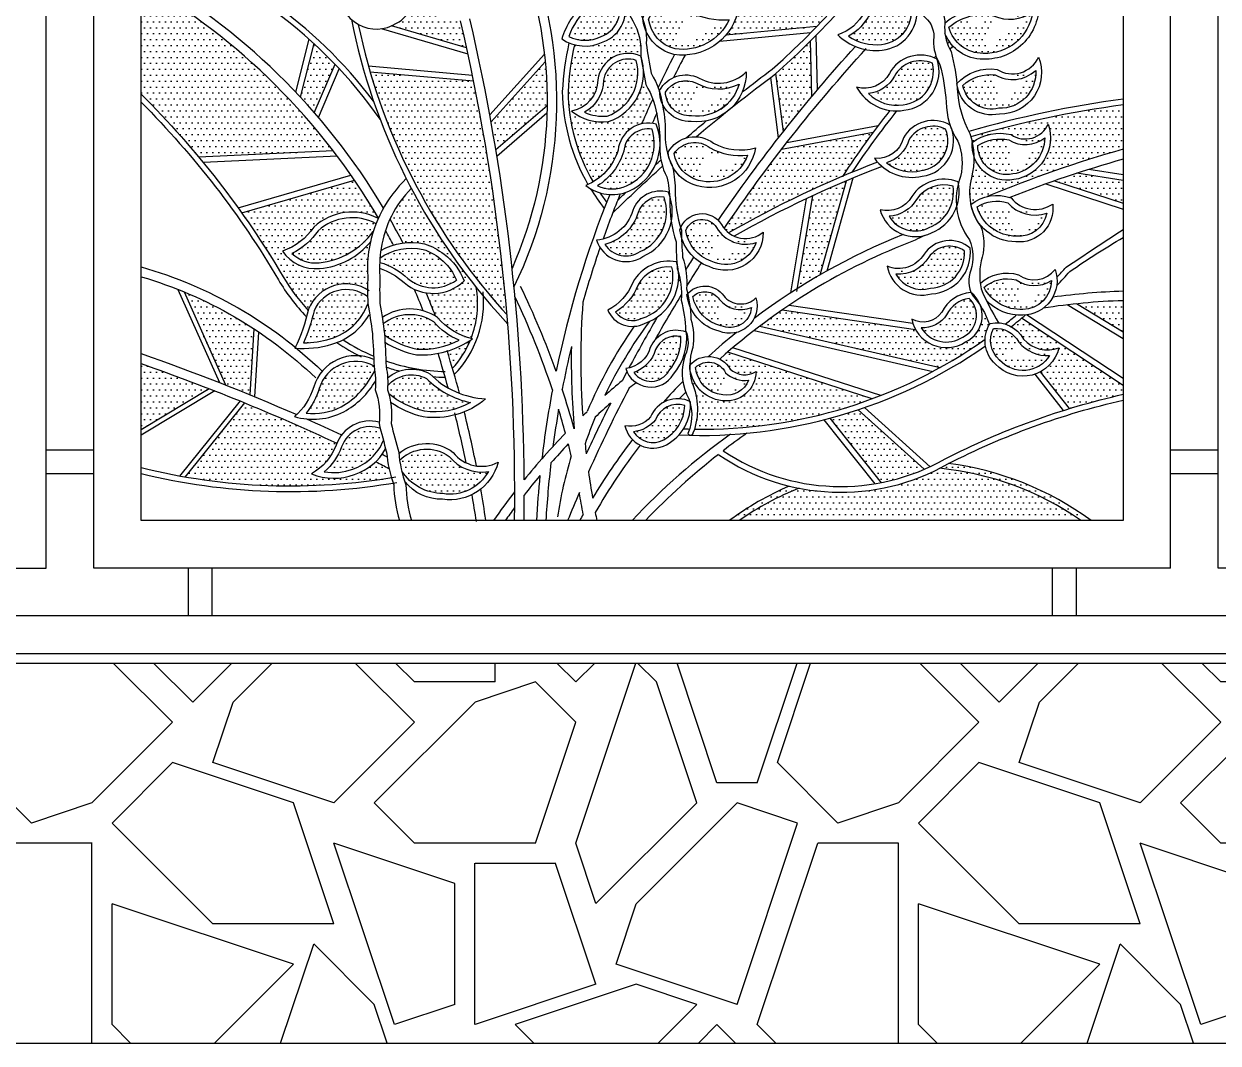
# Model space of a CAD drawing. Extents: x -51224 to -13975, y -20628 to 9094.
# Drawn here: x -37392 to -36135, y -18362 to -17289 of the extents above; entities that cross this region are included whole.
import ezdxf

# ---------------------------------------------------------------- set-up
doc = ezdxf.new("R2010")
doc.units = 0
doc.header["$LTSCALE"] = 5
doc.header["$MEASUREMENT"] = 0
doc.layers.get('0').update_dxf_attribs({"linetype": 'CONTINUOUS'})
for name, color, linetype in [('0-1', 1, 'CONTINUOUS'), ('0-3', 3, 'CONTINUOUS'), ('0-4', 4, 'CONTINUOUS'), ('0-BCA', 33, 'CONTINUOUS'), ('0-HATCH', 8, 'CONTINUOUS'), ('1', 8, 'CONTINUOUS'), ('MET', 2, 'CONTINUOUS')]:
    doc.layers.add(name, color=color, linetype=linetype)
pattern_1 = [(0, (-65411.861, -13824.664), (3.125, 6.25), [0, -6.25])]

msp = doc.modelspace()

# ---------------------------------------------------------------- hatches: boundary and pattern name
at = {"layer": '0-HATCH'}
h = msp.add_hatch(dxfattribs=at)
h.set_pattern_fill('GRAVEL', color=256, scale=600, angle=45, style=0)
h.set_pattern_definition([(45, (-66510.16, -13739.8), (6e-14, 848.528), [180, -420]), (45, (-66298, -13442.8), (6e-14, 848.528), [150, -450]), (45, (-66340.45, -13442.8), (6e-14, 848.528), [120, -480]), (45, (-66573.8, -13464.04), (6e-14, 848.528), [90, -90, 120, -300]), (45, (-66595, -13442.8), (6e-14, 848.528), [120, -30, 150, -300]), (45, (-66870.8, -13548.9), (6e-14, 848.528), [150, -450]), (45, (-66488.95, -13124.6), (6e-14, 848.528), [150, -450]), (135, (-66679.86, -13739.8), (-848.528, 1e-13), [90, -510]), (135, (-66934.4, -13358), (-848.528, 1e-13), [60, -540]), (135, (-66510.16, -13739.8), (-848.528, 1e-13), [90, -510]), (135, (-66849.57, -13315.55), (-848.528, 1e-13), [30, -570]), (135, (-66658.65, -13464.04), (-848.528, 1e-13), [90, -510]), (135, (-66467.73, -13570.1), (-848.528, 1e-13), [150, -450]), (135, (-66722.3, -13230.7), (-848.528, 1e-13), [90, -510]), (135, (-66510.16, -13358), (-848.528, 1e-13), [120, -480]), (135, (-66488.95, -13336.76), (-848.528, 1e-13), [120, -480]), (135, (-66255.6, -13485.25), (-848.528, 1e-13), [60, -540]), (135, (-66255.6, -13358), (-848.528, 1e-13), [150, -450]), (90, (-66595, -13739.8), (-424.264, 424.264), [254.558, -593.97]), (90, (-66573.8, -13676.17), (-424.264, 424.264), [127.279, -721.249]), (90, (-66616.22, -13251.9), (-424.264, 424.264), [169.706, -678.823]), (90, (-66637.44, -13230.7), (-424.264, 424.264), [127.279, -721.249]), (180, (-66743.5, -13421.6), (-424.264, -424.264), [42.427, -806.102]), (180, (-66595, -13739.8), (-424.264, -424.264), [84.853, -763.676]), (180, (-66595, -13485.25), (-424.264, -424.264), [84.853, -763.676]), (180, (-66595, -13273.1), (-424.264, -424.264), [84.853, -763.676]), (180, (-66552.6, -13061), (-424.264, -424.264), [127.279, -721.249]), (180, (-66531.37, -13082.2), (-424.264, -424.264), [84.853, -763.676]), (180, (-66595, -13061), (-424.264, -424.264), [84.853, -763.676]), (180, (-66340.45, -13570.1), (-424.264, -424.264), [127.279, -721.249]), (71.56505, (-66467.73, -13188.27), (424.264, 424.264), [67.08, -1274.561]), (71.56505, (-66467.73, -13400.4), (424.264, 424.264), [67.08, -1274.561]), (71.56505, (-66743.5, -13421.6), (424.264, 424.264), [134.16, -1207.481]), (71.56505, (-66828.36, -13294.33), (424.264, 424.264), [134.16, -1207.481]), (71.56505, (-66722.3, -13400.4), (424.264, 424.264), [134.16, -1207.481]), (71.56505, (-66552.58, -13061), (424.264, 424.264), [134.16, -1207.481]), (71.56505, (-66743.5, -13676.17), (424.264, 424.264), [201.246, -1140.395]), (71.56505, (-66764.72, -13654.96), (424.264, 424.264), [201.246, -1140.395]), (71.56505, (-66934.42, -13485.25), (424.264, 424.264), [201.246, -1140.395]), (108.43495, (-66701.08, -13294.33), (-424.264, 424.264), [67.08, -1274.561]), (108.43495, (-66488.95, -13124.63), (-424.264, 424.264), [67.08, -805.001, 134.16, -335.4]), (108.43495, (-66488.95, -13209.48), (-424.264, 424.264), [134.16, -1207.481]), (108.43495, (-66785.93, -13421.6), (-424.264, 424.264), [134.16, -1207.481]), (108.43495, (-66807.14, -13442.83), (-424.264, 424.264), [134.16, -1207.481]), (108.43495, (-66701.08, -13251.9), (-424.264, 424.264), [201.246, -1140.395]), (161.56505, (-66701.08, -13464.04), (-424.264, 424.264), [67.08, -1274.561]), (161.56505, (-66382.88, -13230.7), (-424.264, 424.264), [67.08, -1274.561]), (161.56505, (-66340.45, -13442.83), (-424.264, 424.264), [134.16, -1207.481]), (161.56505, (-66382.88, -13442.83), (-424.264, 424.264), [134.16, -1207.481]), (161.56505, (-66637.44, -13103.42), (-424.264, 424.264), [134.16, -1207.481]), (161.56505, (-66764.72, -13654.96), (-424.264, 424.264), [134.16, -1207.481]), (161.56505, (-66382.88, -13612.53), (-424.264, 424.264), [201.246, -1140.395]), (198.43495, (-66488.95, -13209.48), (-424.264, -424.264), [134.16, -1207.481]), (198.43495, (-66446.52, -13209.48), (-424.264, -424.264), [134.16, -1207.481]), (198.43495, (-66552.58, -13739.8), (-424.264, -424.264), [67.08, -1274.561]), (198.43495, (-66595, -13442.83), (-424.264, -424.264), [67.08, -1274.561]), (198.43495, (-66637.44, -13230.7), (-424.264, -424.264), [67.08, -1274.561])])
h.paths.add_polyline_path([(-38501.1, -17962.1), (-38501.1, -18362.1), (-35002.2, -18362.1), (-35002.2, -17962.1)])
at = {"layer": 'MET'}
h = msp.add_hatch(dxfattribs=at)
h.set_pattern_fill('DOTS', color=256, scale=100, style=0)
h.set_pattern_definition(pattern_1)
h.paths.add_polyline_path([(-36557.6, -17292.2, 0.015604), (-36517.2, -17248), (-36670.4, -17276.5, 0.000296), (-36671.1, -17277.6, 0.102783), (-36641, -17277.9, -0.111165), (-36653.2, -17301.2)])
h.paths.add_polyline_path([(-36550.5, -17115.8, 0.010349), (-36577.8, -17147), (-36437.3, -17140.8, 0.010066), (-36417.1, -17107.8)])
h.paths.add_polyline_path([(-36387.6, -17053.5, 0.031871), (-36339.7, -16941, 0.053262), (-36507.6, -17071.8)])
h = msp.add_hatch(dxfattribs=at)
h.set_pattern_fill('DOTS', scale=100, style=0)
h.set_pattern_definition(pattern_1)
edge = h.paths.add_edge_path()
edge.add_arc((-36704.2, -17714.4), 24.5, 71.5768, 160.3033)
edge.add_arc((-36754, -17684.4), 34.4, 275.7529, 320.8708, ccw=False)
edge.add_arc((-36730.1, -17705.8), 24.2, 212.2523, 298.1657)
edge.add_arc((-36738.4, -17690.1), 41.9, 298.0731, 358.5435)
edge = h.paths.add_edge_path()
edge.add_arc((-36671.5, -17665.2), 19.8, 26.1456, 133.9812, ccw=False)
edge.add_arc((-36633.4, -17635.8), 29, 225.6729, 278.075)
edge.add_arc((-36652.9, -17654.9), 25.4, 261.6893, 337.9388, ccw=False)
edge.add_arc((-36653.1, -17648), 32.3, 185.3549, 263.8417, ccw=False)
edge = h.paths.add_edge_path()
edge.add_arc((-36675.5, -17589.7), 18.5, 34.7628, 132.7768, ccw=False)
edge.add_arc((-36637.5, -17561.2), 29, 218.2828, 292.3511)
edge.add_arc((-36649.2, -17586.3), 22.8, 245.8707, 355.6218, ccw=False)
edge.add_arc((-36650, -17569.5), 38.6, 189.9909, 257.211, ccw=False)
edge = h.paths.add_edge_path()
edge.add_arc((-36705.6, -17641.6), 23.6, 77.867, 156.4098)
edge.add_arc((-36762, -17622), 36.3, 289.1803, 343.7899, ccw=False)
edge.add_arc((-36732.3, -17644.1), 21.6, 214.3541, 330.787)
edge.add_arc((-36752.1, -17620.5), 51.5, 318.5729, 362.2749)
edge = h.paths.add_edge_path()
edge.add_arc((-36713.6, -17581.7), 36.5, 84.292, 151.3415)
edge.add_arc((-36801.7, -17542), 60.2, 302.3873, 338.3712, ccw=False)
edge.add_arc((-36751.7, -17579.7), 22.1, 216.6058, 298.1262)
edge.add_arc((-36755.2, -17555.1), 46.2, 287.5358, 372.1232)
edge = h.paths.add_edge_path()
edge.add_arc((-36678.5, -17513.4), 18.2, 31.6944, 158.7938, ccw=False)
edge.add_arc((-36632.6, -17486.3), 35.1, 209.9539, 288.287)
edge.add_arc((-36653.6, -17509.2), 33.6, 243.2441, 342.116, ccw=False)
edge.add_arc((-36655.5, -17501.1), 40.4, 188.1268, 250.9374, ccw=False)
edge = h.paths.add_edge_path()
edge.add_arc((-36722.4, -17496), 24.5, 80.198, 160.4093)
edge.add_arc((-36793.1, -17473.7), 49.6, 284.6699, 343.5005, ccw=False)
edge.add_arc((-36758.5, -17507.4), 26.3, 212.9125, 304.51)
edge.add_arc((-36761.4, -17486.9), 45.7, 292.9115, 379.2699)
edge = h.paths.add_edge_path()
edge.add_arc((-36686.1, -17440.3), 26.1, 50.9417, 146.4228, ccw=False)
edge.add_arc((-36638, -17362.3), 65.8, 241.3063, 276.7007)
edge.add_arc((-36670.5, -17412.9), 42.8, 254.3449, 339.8674, ccw=False)
edge.add_arc((-36673.5, -17420.4), 34.8, 189.0064, 255.7128, ccw=False)
edge = h.paths.add_edge_path()
edge.add_arc((-36735, -17425.8), 25.9, 81.1666, 174.8095)
edge.add_arc((-36822.7, -17405.2), 64.5, 302.039, 343.5829, ccw=False)
edge.add_arc((-36773.2, -17424.4), 38.7, 246.6656, 293.4272)
edge.add_arc((-36777.4, -17415.3), 48.7, 293.6978, 378.0338)
edge = h.paths.add_edge_path()
edge.add_arc((-36695.5, -17374.4), 25.2, 63.4248, 148.4833, ccw=False)
edge.add_arc((-36660.9, -17310.3), 47.6, 240.683, 296.8199)
edge.add_arc((-36683.8, -17340.6), 46, 262.8804, 344.6489, ccw=False)
edge.add_arc((-36691, -17360.2), 26, 182.014, 273.4981, ccw=False)
edge = h.paths.add_edge_path()
edge.add_arc((-36756.1, -17352.7), 26.3, 71.4014, 171.2686)
edge.add_arc((-36821.7, -17348.1), 39.6, 299.7351, 359.1111, ccw=False)
edge.add_arc((-36782.9, -17339.8), 46.8, 245.8155, 275.6657)
edge.add_arc((-36794, -17341), 48.1, 289.1317, 375.8481)
edge = h.paths.add_edge_path()
edge.add_arc((-36773.9, -17313.2), 48.3, 80.7215, 120.5242)
edge.add_arc((-36736, -17334.5), 88.6, 134.7962, 158.931)
edge.add_arc((-36801.5, -17269), 37.8, 242.9832, 296.3684)
edge.add_arc((-36795.1, -17274.3), 30.3, 290.0811, 376.8318)
edge = h.paths.add_edge_path()
edge.add_arc((-36710.6, -17294.4), 26.1, 43.1749, 157.2066, ccw=False)
edge.add_arc((-36655.3, -17205.3), 79.9, 243.0519, 273.8288)
edge.add_arc((-36698.9, -17262.3), 54, 261.6878, 335.0862, ccw=False)
edge.add_arc((-36697.8, -17279.7), 37.1, 187.1713, 256.0957, ccw=False)
edge = h.paths.add_edge_path()
edge.add_arc((-36730.6, -17219.6), 28.4, 53.8953, 190.5436, ccw=False)
edge.add_arc((-36664.2, -17118.5), 92.7, 237.5778, 260.5634)
edge.add_arc((-36746.3, -17138.9), 97.5, 276.0003, 313.2797, ccw=False)
edge.add_arc((-36734.5, -17204.4), 31.6, 220.3688, 267.0518, ccw=False)
h = msp.add_hatch(dxfattribs=at)
h.set_pattern_fill('DOTS', scale=100, style=0)
h.set_pattern_definition(pattern_1)
edge = h.paths.add_edge_path()
edge.add_arc((-36392.7, -17609.5), 31.5, 98.635, 153.9482)
edge.add_arc((-36445.9, -17579.8), 29.5, 266.2272, 327.5952, ccw=False)
edge.add_arc((-36421.3, -17593.1), 31.1, 211.3183, 303.733)
edge.add_arc((-36414.3, -17596.4), 24.8, 294.6098, 406.9385)
edge = h.paths.add_edge_path()
edge.add_arc((-36368.8, -17636.4), 26.4, 26.612, 96.2999, ccw=False)
edge.add_arc((-36314.8, -17598.7), 39.9, 220.3642, 273.1283)
edge.add_arc((-36340.7, -17621.2), 33.1, 221.7183, 328.332, ccw=False)
edge.add_arc((-36347.3, -17622.6), 27.4, 152.8716, 228.627, ccw=False)
edge = h.paths.add_edge_path()
edge.add_arc((-36417.7, -17550.2), 26.8, 54.1995, 145.4013)
edge.add_arc((-36471.5, -17516), 37, 265.6524, 328.9847, ccw=False)
edge.add_arc((-36447, -17537.6), 31.2, 209.1727, 287.0363)
edge.add_arc((-36439.2, -17530.3), 37.2, 272.0389, 362.8121)
edge = h.paths.add_edge_path()
edge.add_arc((-36423.8, -17493.5), 34.7, 73.8645, 146.2377)
edge.add_arc((-36483.6, -17456), 35.9, 273.1097, 329.5246, ccw=False)
edge.add_arc((-36454, -17474.9), 32.4, 211.515, 296.9073)
edge.add_arc((-36454.2, -17466.2), 40.5, 291.6434, 368.5381)
edge = h.paths.add_edge_path()
edge.add_arc((-36368.2, -17513.1), 37.3, 71.9789, 123.4165, ccw=False)
edge.add_arc((-36327.8, -17452.2), 38.5, 221.42, 288.4408)
edge.add_arc((-36344.7, -17483.4), 29.6, 263.7253, 349.548, ccw=False)
edge.add_arc((-36348.3, -17470.8), 42, 195.5363, 270.5156, ccw=False)
edge = h.paths.add_edge_path()
edge.add_arc((-36365, -17453.5), 42.9, 77.426, 122.7486, ccw=False)
edge.add_arc((-36338.3, -17383.9), 32.6, 237.9256, 309.0668)
edge.add_arc((-36356.6, -17409), 38.8, 277.7065, 359.5784, ccw=False)
edge.add_arc((-36357.5, -17417.4), 30.6, 179.931, 281.6582, ccw=False)
edge = h.paths.add_edge_path()
edge.add_arc((-36435.3, -17426.9), 29.8, 63.6275, 149.3773)
edge.add_arc((-36494, -17402.8), 34.2, 286.5299, 344.9013, ccw=False)
edge.add_arc((-36457.7, -17402.6), 42.4, 231.1532, 283.6189)
edge.add_arc((-36451.5, -17412.2), 31.8, 276.8291, 382.2533)
edge = h.paths.add_edge_path()
edge.add_arc((-36375.2, -17384.3), 41.5, 82.7355, 133.8052, ccw=False)
edge.add_arc((-36351.8, -17312.1), 35.9, 239.6463, 312.9975)
edge.add_arc((-36364.7, -17340.8), 37.5, -91.8563, 3.6227, ccw=False)
edge.add_arc((-36373.4, -17348.1), 31.1, 191.5359, 283.9449, ccw=False)
edge = h.paths.add_edge_path()
edge.add_arc((-36448.6, -17359.2), 31, 65.9868, 151.5726)
edge.add_arc((-36507.4, -17327.1), 36, 276.7487, 331.0794, ccw=False)
edge.add_arc((-36473.6, -17333.1), 41.9, 225.0754, 279.4395)
edge.add_arc((-36470.2, -17339.4), 35.3, 275.7386, 373.9658)
edge = h.paths.add_edge_path()
edge.add_arc((-36383.1, -17333.4), 53.8, 77.6054, 131.2856, ccw=False)
edge.add_arc((-36354.4, -17241.8), 42.7, 246.2475, 303.898)
edge.add_arc((-36380.3, -17270.3), 50.2, 267.4018, 352.0913, ccw=False)
edge.add_arc((-36382.9, -17283.5), 36.9, 194.8205, 270.5657, ccw=False)
edge = h.paths.add_edge_path()
edge.add_arc((-36475.7, -17290.2), 28.6, 54.5066, 157.6015)
edge.add_arc((-36549.7, -17255.9), 53, 298.7529, 333.8366, ccw=False)
edge.add_arc((-36495.1, -17259.9), 51.5, 235.5697, 276.1997)
edge.add_arc((-36493.2, -17276.1), 35.3, 275.9943, 375.0056)
edge = h.paths.add_edge_path()
edge.add_arc((-36419.1, -17230), 31.8, 73.0577, 163.8271, ccw=False)
edge.add_arc((-36394.6, -17144), 57.6, 254.6195, 294.4263)
edge.add_arc((-36417.4, -17197), 46.7, -90.0504, 0.5992, ccw=False)
edge.add_arc((-36415, -17205.9), 37.9, 203.833, 266.3218, ccw=False)
edge = h.paths.add_edge_path()
edge.add_arc((-36357.3, -17594.2), 36.5, 75.1151, 131.9317, ccw=False)
edge.add_arc((-36328.9, -17531.1), 33.7, 235.5625, 302.4143)
edge.add_arc((-36341.1, -17559.6), 30.3, -89.7318, 0.1982, ccw=False)
edge.add_arc((-36343.3, -17546.8), 43.2, 207.6486, 273.133, ccw=False)
h = msp.add_hatch(dxfattribs=at)
h.set_pattern_fill('DOTS', color=256, scale=100, style=0)
h.set_pattern_definition(pattern_1)
h.paths.add_polyline_path([(-36742.2, -17394.7, -0.001097), (-36740.1, -17390.4, -0.005939), (-36730.3, -17368.6, 0.044288), (-36737.6, -17353.3, -0.003625), (-36739.9, -17340.8, -0.324126), (-36776.9, -17392.3, -0.198244), (-36815.7, -17381.2, 0.361189), (-36788.1, -17348.3, -0.501947), (-36742.7, -17323.4, -0.000323), (-36742.9, -17322.3, 0.156949), (-36751.1, -17286.6, -0.101274), (-36761.1, -17258.6, -0.03088), (-36773.4, -17231.5, 0.039107), (-36779.5, -17225.5, 0.036089), (-36798.4, -17264.8, -0.176208), (-36761.6, -17260.3, -0.424854), (-36782.3, -17308.4, -0.17978), (-36812.7, -17311.3, 0.041284), (-36819.4, -17360.7, 0.127883), (-36793.1, -17455.7, 0.188197), (-36766.7, -17422.3, -0.318704)])
h = msp.add_hatch(dxfattribs=at)
h.set_pattern_fill('DOTS', color=256, scale=100, style=0)
h.set_pattern_definition(pattern_1)
h.paths.add_polyline_path([(-36888.9, -17589.6), (-36883.7, -17595.2, 0.028069), (-36918.7, -17349.8), (-37027.6, -17340.1, 0.111187)])
h.paths.add_polyline_path([(-36963.5, -17274.2, -0.092086), (-36970.6, -17265.5), (-36981.8, -17261.8, -0.259894), (-36999.8, -17288.6, -0.038094), (-37005, -17291.5), (-36926.1, -17314.7, 0.003299), (-36932.5, -17286.2, -0.236624)])
h.paths.add_polyline_path([(-37021.6, -17255.7, -0.060634), (-37015.6, -17250.7), (-37048.6, -17239.8, 0.008253), (-37045.5, -17261, 0.187076)])
at = {"layer": 'MET', "linetype": 'CONTINUOUS'}
h = msp.add_hatch(dxfattribs=at)
h.set_pattern_fill('DOTS', color=256, scale=100, style=0)
h.set_pattern_definition(pattern_1)
h.paths.add_polyline_path([(-37066.5, -17422.9, 0.099038), (-37268.5, -17246), (-37268.5, -17363.5, -0.023587), (-37207.8, -17429.6)])
h.paths.add_polyline_path([(-37027.4, -17519, -0.201809), (-37080.8, -17546.8, -0.279095), (-37119.8, -17528.5, 0.164509), (-37086.8, -17503.2, -0.315427), (-37019, -17494.1, -0.00052), (-37018.9, -17493.9, 0.017344), (-37044.2, -17453.8), (-37162.8, -17488.2, -0.021153), (-37119, -17555.8, 0.054369), (-37092.7, -17590.9, 0.001844), (-37092.5, -17589.7, -0.461655), (-37030.3, -17569.4, -0.007468), (-37030.1, -17554.7, -0.058651), (-37028.8, -17525.8, -0.012704)])
h = msp.add_hatch(dxfattribs=at)
h.set_pattern_fill('DOTS', color=256, scale=100, style=0)
h.set_pattern_definition(pattern_1)
h.paths.add_polyline_path([(-37064.6, -17331.9, 0.016289), (-37086.9, -17310), (-37101.2, -17366.4, -0.007974), (-37086.4, -17382.9)])
h.paths.add_polyline_path([(-36916, -17566.9, -0.047669), (-36984.3, -17462.5, 0.085747), (-37006.7, -17494.9, -0.010283), (-36993.1, -17520, -0.088971), (-36970.4, -17520.9, -0.090608), (-36949.7, -17531.9, -0.140702), (-36928.7, -17560, -0.233474), (-36968.6, -17572.5, -0.009509), (-36958.9, -17597.1, -0.012903), (-36956.7, -17598.6, 0.152599), (-36921.4, -17620.5, 0.136221)])
h.paths.add_polyline_path([(-36922.2, -17622.5, -0.071251), (-36946.4, -17633.8, -0.003893), (-36941, -17651.9, 0.087448)])
at = {"layer": 'MET'}
h = msp.add_hatch(dxfattribs=at)
h.set_pattern_fill('DOTS', color=256, scale=100, style=0)
h.set_pattern_definition(pattern_1)
h.paths.add_polyline_path([(-36564.1, -17307.2, -0.013011), (-36600.6, -17341.7), (-36592.8, -17402.7, -0.007038), (-36562.9, -17365.8)])
h = msp.add_hatch(dxfattribs=at)
h.set_pattern_fill('DOTS', color=256, scale=100, style=0)
h.set_pattern_definition(pattern_1)
h.paths.add_polyline_path([(-36841.5, -17375.2, 0.026131), (-36843.4, -17329.4), (-36900.4, -17392.6, -0.003305), (-36895.4, -17421.5)])
h = msp.add_hatch(dxfattribs=at)
h.set_pattern_fill('DOTS', color=256, scale=100, style=0)
h.set_pattern_definition(pattern_1)
h.paths.add_polyline_path([(-36235.3, -17421.4), (-36235.3, -17374.7, 0.036796), (-36395.5, -17408.3, -0.018323), (-36394, -17414.1, -0.223258), (-36353.2, -17406, 0.465813), (-36314.1, -17394.9, -0.46848), (-36350.3, -17453.3, -0.379018), (-36392.3, -17428.9, -0.069145), (-36394.9, -17451.4, 0.115857), (-36395.5, -17479.5, -0.112564), (-36378.2, -17471.1, -0.030031)])
h = msp.add_hatch(dxfattribs=at)
h.set_pattern_fill('DOTS', color=256, scale=100, style=0)
h.set_pattern_definition(pattern_1)
h.paths.add_polyline_path([(-36594.7, -17421.4, 0.015305), (-36655, -17504.7, 0.055966), (-36650.4, -17509.2, -0.029175), (-36530.3, -17449.7, -0.016007), (-36498.4, -17403.5)])
h = msp.add_hatch(dxfattribs=at)
h.set_pattern_fill('DOTS', color=256, scale=100, style=0)
h.set_pattern_definition(pattern_1)
h.paths.add_polyline_path([(-36651.4, -17634.9, 0.00422), (-36659.7, -17642.2, -0.150316), (-36648.8, -17652.8, 0.331441), (-36621.5, -17655.4, -0.451642), (-36657.3, -17686, -0.237215), (-36686.1, -17667.3, 0.001037), (-36688.1, -17669.2, -0.168607), (-36686.4, -17715.9, 0.093072), (-36499.2, -17683.9)])
h.paths.add_polyline_path([(-36594, -17590.5, 0.010986), (-36617.5, -17607.5), (-36427.8, -17651, 0.027093), (-36380.6, -17621.3, -0.125067), (-36375.9, -17605.7, 0.056122), (-36385.1, -17586.7, -0.378279), (-36401.1, -17624.2, -0.436418), (-36453.8, -17610.9)])
h.paths.add_polyline_path([(-36284, -17446.7, 0.005089), (-36307.4, -17454.6), (-36235.3, -17478), (-36235.3, -17454.2)])
h = msp.add_hatch(dxfattribs=at)
h.set_pattern_fill('DOTS', color=256, scale=100, style=0)
h.set_pattern_definition(pattern_1)
h.paths.add_polyline_path([(-36578.4, -17568.2, -0.010585), (-36554.2, -17553.6), (-36526.3, -17454.5, 0.008608), (-36562.3, -17470.5)])
h = msp.add_hatch(dxfattribs=at)
h.set_pattern_fill('DOTS', scale=100, style=0)
h.set_pattern_definition(pattern_1)
h.paths.add_polyline_path([(-37024.3, -17507.8, -0.015951), (-37021.3, -17499.7, 0.314344), (-37082.3, -17507.1, -0.131146), (-37110, -17531, 0.223388), (-37081.3, -17540.8, 0.213147)])
h.paths.add_polyline_path([(-36988, -17557.3, 0.347577), (-36936.9, -17559.1, 0.222597), (-36972, -17526.7, 0.206856), (-37017.3, -17535.7, 0.009459), (-37017.6, -17540.3, -0.11711)])
at = {"layer": 'MET', "linetype": 'CONTINUOUS'}
h = msp.add_hatch(dxfattribs=at)
h.set_pattern_fill('DOTS', color=256, scale=100, style=0)
h.set_pattern_definition(pattern_1)
h.paths.add_polyline_path([(-37149.6, -17610.5, 0.046925), (-37223.2, -17571.6), (-37180, -17669.3, -0.003181), (-37153.8, -17679.9)])
h.paths.add_polyline_path([(-37196.9, -17673.4, 0.00864), (-37268.5, -17647), (-37268.5, -17716.5)])
h.paths.add_polyline_path([(-37063.3, -17732.7, -0.013264), (-37062.6, -17730.8, 0.011996), (-37159.7, -17688.3), (-37222.4, -17766.1, 0.084112), (-37005.3, -17766.9, -0.018968), (-37007.8, -17757.3, 0.001777), (-37021.8, -17750.3, -0.11308), (-37044, -17763.5, -0.19603), (-37089.3, -17763, 0.170741)])
at = {"layer": 'MET'}
h = msp.add_hatch(dxfattribs=at)
h.set_pattern_fill('DOTS', scale=100, style=0)
h.set_pattern_definition(pattern_1)
h.paths.add_polyline_path([(-37030, -17583.9, 0.000117), (-37030.1, -17583.7, -0.003517), (-37030.2, -17576.7, 0.489687), (-37086.7, -17591.5, -0.048306), (-37097.6, -17625, 0.074583), (-37069.7, -17620.9, 0.23813)])
h.paths.add_polyline_path([(-37013.9, -17605.1, -0.004907), (-37012.6, -17615.3, -0.000458), (-37012.5, -17616.8, 0.101386), (-36978.2, -17631.8, 0.129701), (-36934.1, -17622.4, -0.109915), (-36960.7, -17603.1, 0.323746)])
h.paths.add_polyline_path([(-37022.8, -17653.9, 0.01156), (-37023.5, -17650, 0.000146), (-37023.5, -17649.5, 0.472912), (-37081.2, -17673, -0.105823), (-37095.1, -17699.1, 0.145286), (-37058.2, -17692.5, 0.159444)])
h.paths.add_polyline_path([(-36970.6, -17697.1, 0.164545), (-36922.1, -17688, -0.142619), (-36968.4, -17662.6, 0.348834), (-37009.2, -17670.2, -0.012315), (-37009.5, -17674.5, -0.014463), (-37008.1, -17678.9, 0.111348)])
h.paths.add_polyline_path([(-37013.7, -17727.8, -0.00325), (-37016.9, -17715.2, 0.420078), (-37057.6, -17734.7, -0.122003), (-37075.9, -17760.8, 0.14191), (-37046, -17757.9, 0.223667)])
h.paths.add_polyline_path([(-36951.1, -17783.8, 0.31487), (-36903.2, -17760.5, -0.271394), (-36944.4, -17744.7, 0.367571), (-36996.6, -17748.7, 0.021902), (-36994.4, -17760, 0.248649)])
h = msp.add_hatch(dxfattribs=at)
h.set_pattern_fill('DOTS', color=256, scale=100, style=0)
h.set_pattern_definition(pattern_1)
h.paths.add_polyline_path([(-36284.3, -17584.1), (-36235.3, -17613.8), (-36235.3, -17580.8, 0.017976)])
h.paths.add_polyline_path([(-36342.3, -17599.3, -0.006614), (-36353, -17608.1, -0.144518), (-36340.1, -17621.2, 0.311183), (-36302.8, -17630.4, -0.21329), (-36322.3, -17655.6), (-36291.9, -17694.3, -0.018358), (-36235.3, -17679.3), (-36235.3, -17670)])
h.paths.add_polyline_path([(-36514, -17695.5, -0.014857), (-36544, -17704.5), (-36490, -17772.3, 0.053776), (-36444.5, -17758.2)])
h = msp.add_hatch(dxfattribs=at)
h.set_pattern_fill('DOTS', color=256, scale=100, style=0)
h.set_pattern_definition(pattern_1)
h.paths.add_polyline_path([(-36269.1, -17812.1, 0.127841), (-36418.9, -17752.1, 0.000245), (-36419.6, -17752.5, -0.191306), (-36586.5, -17775.9, 0.056926), (-36649.7, -17812.1)])

# ---------------------------------------------------------------- linework, layer by layer
at = {"color": 3}
for p, q in [((-37368.5, -17737.7, 0), (-37318.5, -17737.7, 0)), ((-36185.3, -17737.7, 0), (-36135.3, -17737.7, 0)), ((-37368.5, -17762.7, 0), (-37318.5, -17762.7, 0)), ((-36185.3, -17762.7, 0), (-36135.3, -17762.7, 0))]:
    msp.add_line(p, q, dxfattribs=at)
at = {"layer": '0-1'}
for p, q in [((-36924.6, -17321.4, 0), (-37015.8, -17294.6, 0)), ((-36926.1, -17314.7, 0), (-37005, -17291.5, 0)), ((-36564.2, -17298.8, 0), (-36659.8, -17307.8, 0)), ((-36557.6, -17292.2, 0), (-36653.2, -17301.2, 0)), ((-36557, -17358.8, 0), (-36558.2, -17301.3, 0)), ((-37092, -17305.5, 0), (-37106.1, -17361.2, 0)), ((-37086.9, -17310, 0), (-37101.2, -17366.4, 0)), ((-36562.9, -17365.8, 0), (-36564.1, -17307.2, 0)), ((-36901.8, -17385.2, 0), (-36844.2, -17321.4, 0)), ((-37086.4, -17382.9, 0), (-37064.6, -17331.9, 0)), ((-37082, -17387.9, 0), (-37060.1, -17336.7, 0)), ((-36920, -17343.7, 0), (-37029.4, -17333.9, 0)), ((-36918.7, -17349.8, 0), (-37027.6, -17340.1, 0)), ((-36900.4, -17392.6, 0), (-36843.4, -17329.4, 0)), ((-36598, -17409.4, 0), (-36606.1, -17345.8, 0)), ((-36592.8, -17402.7, 0), (-36600.6, -17341.7, 0)), ((-36895.4, -17421.5, 0), (-36841.5, -17375.2, 0)), ((-36894.3, -17428.5, 0), (-36841.6, -17383.2, 0)), ((-36594.7, -17421.4, 0), (-36498.4, -17403.5, 0)), ((-36589.2, -17414.3, 0), (-36493.1, -17396.4, 0)), ((-37066.5, -17422.9, 0), (-37207.8, -17429.6, 0)), ((-37062.2, -17428.7, 0), (-37203.1, -17435.4, 0)), ((-37166.5, -17483, 0), (-37047.8, -17448.6, 0)), ((-37162.8, -17488.2, 0), (-37044.2, -17453.8, 0)), ((-36554.2, -17553.6, 0), (-36526.3, -17454.5, 0)), ((-36546.8, -17549.4, 0), (-36519.2, -17451.5, 0)), ((-36307.4, -17454.6, 0), (-36235.3, -17478, 0)), ((-36235.3, -17454.2, 0), (-36284, -17446.7, 0)), ((-36235.3, -17448.3, 0), (-36271.5, -17442.7, 0)), ((-36316.7, -17457.9, 0), (-36235.3, -17484.3, 0)), ((-36568.8, -17473.6, 0), (-36585.3, -17572.6, 0)), ((-36562.3, -17470.5, 0), (-36578.9, -17570.9, 0)), ((-37229.9, -17568.9, 0), (-37186, -17666.9, 0)), ((-37223.2, -17571.6, 0), (-37180, -17669.3, 0)), ((-36594, -17590.5, 0), (-36453.8, -17610.9, 0)), ((-36586.7, -17585.5, 0), (-36456.6, -17604.4, 0)), ((-36235.3, -17620.9, 0), (-36294.1, -17585.2, 0)), ((-36235.3, -17613.8, 0), (-36284.3, -17584.1, 0)), ((-36235.3, -17670, 0), (-36342.3, -17599.3, 0)), ((-36235.3, -17662.8, 0), (-36336.9, -17595.7, 0)), ((-37153.8, -17679.9, 0), (-37149.6, -17610.5, 0)), ((-37148.9, -17681.9, 0), (-37144.8, -17613.7, 0)), ((-36623.7, -17612.2, 0), (-36435.7, -17655.4, 0)), ((-36617.5, -17607.5, 0), (-36427.8, -17651, 0)), ((-36490.3, -17680.5, 0), (-36646, -17630.3, 0)), ((-36499.2, -17683.9, 0), (-36651.4, -17634.9, 0)), ((-36291.9, -17694.3, 0), (-36322.3, -17655.6, 0)), ((-36298, -17696.2, 0), (-36328, -17658.1, 0)), ((-37196.9, -17673.4, 0), (-37268.5, -17716.5, 0)), ((-37191, -17675.7, 0), (-37268.5, -17722.3, 0)), ((-37164.5, -17686.3, 0), (-37228.1, -17765.3, 0)), ((-37159.8, -17688.4, 0), (-37222.7, -17766.5, 0)), ((-36507.5, -17693.2, 0), (-36438.5, -17755.5, 0)), ((-36544, -17704.5, 0), (-36490, -17772.3, 0)), ((-36514, -17695.5, 0), (-36444.5, -17758.2, 0)), ((-36550.3, -17706.1, 0), (-36496.7, -17773.4, 0))]:
    msp.add_line(p, q, dxfattribs=at)
at = {"layer": '0-3', "color": 3, "elevation": 0}
msp.add_lwpolyline([(-37268.5, -16312.1), (-36235.3, -16312.1), (-36235.3, -17812.1), (-37268.5, -17812.1)], close=True, dxfattribs=at)
at = {"layer": '0-3', "linetype": 'CONTINUOUS', "elevation": 0}
for points in [[(-36684.5, -17408.2, -0.016374), (-36600.7, -17341.8, 0.13015), (-36329, -16928.4)], [(-36636, -17361.1, -0.006045), (-36604.5, -17337.1, 0.127504), (-36337.8, -16935.7, 0.127504)], [(-36869.9, -17181.6, -0.009761), (-36861.8, -17208.5, -0.208179), (-36876.3, -17566.2)], [(-36852.7, -17215.7, -0.168907), (-36810.3, -17201.9, -0.249457), (-36767.8, -17219.4, 0.03088), (-36755.4, -17246.5, 0.100136), (-36745.7, -17274.1, -0.158377), (-36737.2, -17310.1, 0.008948), (-36732, -17341.2, -0.100671), (-36719.5, -17377.2, -0.062282), (-36717.2, -17406.4, 0.120989), (-36709.9, -17438.4, -0.052555), (-36706.6, -17462.9, 0.089477), (-36700, -17506.6, 0.022272), (-36698.8, -17534.9, -0.097925), (-36694.6, -17568.1, -0.050393), (-36690.1, -17600.1, -0.112896), (-36688.1, -17630.1, 0.1518), (-36689, -17666.8, -0.192061), (-36687.6, -17719.6, -16.256874)], [(-36471.6, -17203, -0.186863), (-36451, -17229, 0.1907), (-36431.8, -17268.8, -0.252134), (-36423.1, -17292.8, 0.139232), (-36416.4, -17318.4, -0.045981), (-36409.8, -17357.9, 0.111), (-36396.6, -17404.8, -0.144561), (-36394.9, -17451.4, 0.22353), (-36385.1, -17502.8, -0.165363), (-36383.7, -17534.8, 0.118044), (-36384.8, -17568.2, 0.037668), (-36366.3, -17604.1, 0.037668)], [(-36848.8, -17227.1, -0.14309), (-36807.9, -17213.1, -0.184664), (-36773.4, -17231.5, 0.03088), (-36761.1, -17258.6, 0.100136), (-36751.3, -17286.3, -0.158377), (-36742.9, -17322.3, 0.008948), (-36737.6, -17353.3, -0.100671), (-36725.1, -17389.3, -0.062282), (-36722.9, -17418.5, 0.120989), (-36715.5, -17450.5, -0.052555), (-36712.2, -17475, 0.089477), (-36705.6, -17518.7, 0.022272), (-36704.4, -17547, -0.097925), (-36700.2, -17580.2, -0.050393), (-36695.7, -17612.2, -0.209993), (-36696, -17638, 0.197948), (-36694.7, -17679, -0.229576), (-36693.3, -17720.5, -16.256874)], [(-36866.7, -17224.1, -0.190731), (-36878.3, -17546.7)], [(-36483.3, -17216.9, -0.378866), (-36462.7, -17243, 0.1907), (-36443.5, -17282.7, -0.252134), (-36434.8, -17306.7, 0.139232), (-36428.1, -17332.4, -0.045981), (-36421.5, -17371.8, 0.140758), (-36409.2, -17413, -0.155026), (-36406.4, -17450, 0.256829), (-36396.8, -17516.8, -0.165363), (-36395.4, -17548.7, 0.232015), (-36394.1, -17574.7, -0.096099), (-36375.9, -17605.7, -0.096099)], [(-37018.9, -17493.9, 0.130713), (-37268.5, -17246)], [(-36983.4, -17248.7, 0.332028), (-37021.6, -17255.7, -0.311183), (-37060.1, -17255.1, 0.601436), (-36999.8, -17288.6, 0.370087), (-36983.4, -17248.7, 1.078008)], [(-36458.9, -17260, 0.446759), (-36507.6, -17276.8, -0.203971), (-36535.6, -17300.8, 0.225979), (-36488.9, -17317.1, 0.405502), (-36452.1, -17273, 0.405502)], [(-36422.8, -17288.7, -0.242831), (-36369.7, -17275.2, 0.358992), (-36324.5, -17263.2, -0.464995), (-36382.6, -17326.5, -0.308457), (-36422.8, -17299.5, -0.308457)], [(-37047.4, -17284.7, 0.133926), (-36893.3, -17593.6)], [(-37040.2, -17289.9, 0.131383), (-36888.9, -17589.6)], [(-36818.4, -17309.4, 0.04199), (-36825.4, -17360.6, 0.127799), (-36798.4, -17458.4)], [(-36812.7, -17311.3, 0.041284), (-36819.4, -17360.7, 0.127883), (-36793.1, -17455.7)], [(-36661.3, -17496.2, -0.03452), (-36517, -17313.1)], [(-36655, -17504.7, -0.035921), (-36505.6, -17315.4)], [(-36707.3, -17321.7, 0.009651), (-36724.7, -17356.5, 0.009651)], [(-36696.3, -17322.3, 0.006661), (-36708.4, -17345.9, 0.006661)], [(-37268.5, -17363.5, -0.064232), (-37119, -17555.8, 0.054369), (-37092.7, -17590.9, 0.054369)], [(-37268.5, -17371.9, -0.062647), (-37124.1, -17558.8, 0.059051), (-37094.5, -17597.8, 0.059051)], [(-36730.3, -17368.6, 0.005939), (-36740.1, -17390.4, 0.001097), (-36742.2, -17394.7)], [(-36658.7, -17379.1, -0.001399), (-36651.5, -17373.4)], [(-36726.1, -17383.4, 0.00294), (-36730.8, -17394.1)], [(-36695.2, -17409.5, -0.004235), (-36674, -17391.6)], [(-36714.6, -17426.4, -0.000136), (-36713.9, -17425.8, -0.000136)], [(-36235.3, -17421.4, 0.030031), (-36378.2, -17471.1)], [(-36772.5, -17488.7, -0.011043), (-36720, -17439.3)], [(-36727.7, -17438.1, -0.001243), (-36721.6, -17432.7, -0.001243)], [(-36712.5, -17432.6, -0.00001), (-36712.4, -17432.5, -0.00001)], [(-36235.3, -17431.9, 0.025954), (-36354.4, -17472.1)], [(-36989.6, -17452.3, 0.157299), (-37028.8, -17525.8, 0.058651), (-37030.1, -17554.7, 0.014697), (-37030.1, -17583.7, -0.015354), (-37025.3, -17615.3, -0.010415), (-37023.5, -17650, -0.071318), (-37022.2, -17674.5, -0.112487), (-37018.2, -17710, 0.007782), (-37010.3, -17740.3, 0.067424), (-37002.7, -17774.5, 0.073523), (-36996.7, -17812.1)], [(-36984.3, -17462.5, 0.156748), (-37016.1, -17525.8, 0.058651), (-37017.4, -17554.7, 0.014697), (-37017.4, -17583.7, -0.015354), (-37012.6, -17615.3, -0.010415), (-37010.8, -17650, -0.071318), (-37009.5, -17674.5, -0.112487), (-37005.5, -17710, 0.007782), (-36997.6, -17740.3, 0.067424), (-36990, -17774.5, 0.073523), (-36984, -17812.1)], [(-36795.7, -17462.9, 0.031268), (-36781.3, -17483.6, 0.031268)], [(-36767.2, -17475.1, -0.001895), (-36758.2, -17466.5)], [(-36785.9, -17467.2, 0.015546), (-36778.7, -17477.1, 0.015546)], [(-36764.4, -17468.2, 0.011897), (-36782.6, -17516, 0.011897)], [(-37019.5, -17493.9, 0.312643), (-37086.8, -17503.2, -0.164509), (-37119.8, -17528.5, 0.279095), (-37080.8, -17546.8, 0.205451), (-37026.7, -17518.2, 2.951473)], [(-37021.3, -17499.7, 0.314344), (-37082.3, -17507.1, -0.131146), (-37110, -17531, 0.223388), (-37081.3, -17540.8, 0.213147), (-37024.3, -17507.8, 0.20574)], [(-36993.1, -17520, 0.010283), (-37006.7, -17494.9, 0.010283)], [(-37003.2, -17522.2, 0.006383), (-37011.5, -17506.9, 0.006383)], [(-36444, -17512, 0.002359), (-36454.1, -17517.1, 0.092106), (-36659.7, -17642.2, 0.092106)], [(-36466.6, -17511.2, 0.067671), (-36623.7, -17599.6, 0.067671)], [(-36305.2, -17564.8, 0.009677), (-36291.3, -17550, -0.021259), (-36235.3, -17514.4, -0.017774)], [(-36305, -17556, 0.006895), (-36295.3, -17545.5, -0.002569), (-36235.3, -17505.8, -0.019765)], [(-37017.1, -17535.6, -0.206182), (-36972, -17526.7, -0.222597), (-36936.9, -17559.1, -0.089432)], [(-37016.4, -17528, -0.187596), (-36970.4, -17520.9, -0.090608), (-36949.7, -17531.9, 2.189733)], [(-36785.7, -17524.7, 0.014067), (-36803.8, -17582.4, 0.014067)], [(-37017.4, -17540.4, -0.116422), (-36988, -17557.3, 0.347577), (-36936.9, -17559.1, 0.347577)], [(-36949.7, -17531.9, -0.140702), (-36928.7, -17560, -0.140702)], [(-36695.5, -17548.3, -0.002318), (-36687.1, -17535.1, -0.002318)], [(-36694.4, -17565.6, -0.004305), (-36679, -17541.1, -0.004305)], [(-37268.5, -17545.2, -0.122754), (-37078, -17654.9)], [(-37017.7, -17546.6, -0.111431), (-36992, -17561.7, 0.385382), (-36928.7, -17560, 0.385382)], [(-36385.8, -17562.5, -0.260156), (-36345.3, -17553.4, 0.410248), (-36306.8, -17547.8, -0.512348), (-36340.8, -17595.9, -0.222218), (-36379.4, -17580.3, -0.452913)], [(-37268.5, -17555.6, -0.121121), (-37084.9, -17662.1)], [(-37028.7, -17570.4, 0.474677), (-37092.5, -17589.7, -0.061522), (-37106.9, -17630.6, 0.097386), (-37067.9, -17626.6, 0.196314), (-37028.8, -17595.5, 2.951473)], [(-36921.4, -17620.5, 0.136221), (-36916, -17566.9)], [(-36703.3, -17560.9, -0.000498), (-36701.5, -17558, -0.000498)], [(-36381.8, -17567, -0.253116), (-36348, -17558.9, 0.30026), (-36310.8, -17559.5, -0.413856), (-36341, -17589.9, -0.293768), (-36381.6, -17566.9, -0.293768)], [(-37030.2, -17576.7, 0.489687), (-37086.7, -17591.5, -0.048306), (-37097.6, -17625, 0.074583), (-37069.7, -17620.9, 0.23813), (-37030, -17583.9, 0.196463)], [(-36971.8, -17591.4, 0.00894), (-36981, -17568.8, 0.00894)], [(-36958.9, -17597.1, 0.009509), (-36968.6, -17572.5, 0.009509)], [(-36939.1, -17658.6, 0.222034), (-36908.8, -17571.3, 1.559764)], [(-36727.7, -17621.9, -0.008154), (-36700, -17574.6)], [(-37012, -17624.4, 0.090465), (-36979, -17637.7, 0.167574), (-36919.8, -17620.9, -0.158491), (-36956.7, -17598.6, 0.31014), (-37014.9, -17598.4, 0.321507)], [(-37012.5, -17616.8, 0.101386), (-36978.2, -17631.8, 0.129701), (-36934.1, -17622.4, -0.109915), (-36960.7, -17603.1, 0.323746), (-37013.9, -17605.1, 0.305746)], [(-36375.3, -17604.6, -0.332028), (-36340.1, -17621.2, 0.311183), (-36302.8, -17630.4, -0.601436), (-36369.6, -17647.4, -0.370087), (-36375.3, -17604.6, -1.078008)], [(-36359.3, -17605.4, 0.007346), (-36347.5, -17595.8)], [(-36353, -17608.1, 0.009249), (-36338.1, -17595.7)], [(-36642.3, -17614.3, 0.014382), (-36671.5, -17639.4, 0.014382)], [(-36371.7, -17610.1, -0.313802), (-36345.2, -17624.5, 0.234383), (-36312.6, -17638.5, -0.501929), (-36365.4, -17643.2, -0.343134), (-36371.7, -17610.1, -0.343134)], [(-37062.6, -17624.8, 0.035559), (-37037, -17639.8, 0.035559)], [(-37056.1, -17621.9, 0.045318), (-37023.9, -17639.2, 0.045318)], [(-36941.2, -17652.2, 0.088172), (-36922.2, -17622.5)], [(-36702.7, -17722.1, 0.163819), (-36380.2, -17628.4)], [(-36686.4, -17715.9, 0.159494), (-36380.6, -17621.3)], [(-37268.5, -17636.4, -0.019811), (-37104.9, -17700.7)], [(-37023.7, -17642.7, 0.450681), (-37087, -17671.3, -0.148254), (-37107.3, -17702.8, 0.187658), (-37055.4, -17697.8, 0.132224), (-37021.8, -17665, 0.497796)], [(-36945.5, -17672.6, 0.007854), (-36956.2, -17636.2, 0.007854)], [(-36933.6, -17678.2, 0.009672), (-36946.7, -17633, 0.009672)], [(-37268.5, -17647, -0.025172), (-37062.6, -17730.8)], [(-37023.5, -17649.5, 0.472912), (-37081.2, -17673, -0.105823), (-37095.1, -17699.1, 0.145286), (-37058.2, -17692.5, 0.159444), (-37022.8, -17653.9, 0.12411)], [(-37011, -17644.2, 0.078817), (-36948.6, -17655.3)], [(-37010.6, -17650.6, 0.017636), (-36996.6, -17654.8, 0.017636)], [(-37009.3, -17661.9, -0.311484), (-36964.7, -17657.8, 0.188383), (-36906.1, -17684.1, -0.215235), (-36971.8, -17703, -0.094051), (-37006.1, -17687.9)], [(-37009.2, -17670.2, -0.348834), (-36968.4, -17662.6, 0.142619), (-36922.1, -17688, -0.164545), (-36970.6, -17697.1, -0.111348), (-37008.1, -17678.9, -0.105573)], [(-36961.8, -17660.7, 0.015696), (-36948.7, -17661.3)], [(-36698.7, -17665.7, 0.011364), (-36719.4, -17688)], [(-36690.2, -17657.2, 0.000338), (-36690.9, -17657.8)], [(-36686.1, -17667.3, 0.001037), (-36688.1, -17669.2)], [(-36695.5, -17676.9, 0.00371), (-36702.3, -17684)], [(-36656.2, -17738.7, 0.284288), (-36422.5, -17747.2, -0.06271), (-36235.3, -17679.3, -0.06271)], [(-36660.8, -17742.9, 0.285875), (-36419.6, -17752.5, -0.062252), (-36235.3, -17685.4, -0.062252)], [(-37094.6, -17705.2, -0.004578), (-37057.6, -17722.1)], [(-36926.7, -17751.3, 0.011142), (-36938.6, -17698.9, 0.011142)], [(-36915.8, -17754.7, 0.012097), (-36928.7, -17697.3, 0.012097)], [(-37018.1, -17708.6, 0.393332), (-37063.3, -17732.7, -0.170741), (-37089.3, -17763, 0.19603), (-37044, -17763.5, 0.189489), (-37011.3, -17736.7, 0.189489)], [(-37016.3, -17715.4, 0.426444), (-37057.6, -17734.7, -0.122003), (-37075.9, -17760.8, 0.14191), (-37046, -17757.9, 0.223667), (-37013.7, -17727.8, 0.195523)], [(-36697.8, -17715.6, 0.00309), (-36691.5, -17715.8, 0.00309)], [(-36997.5, -17741.5, -0.345455), (-36940.2, -17740.4, 0.363771), (-36893, -17750.8, -0.384388), (-36951.5, -17789.8, -0.235997), (-36991.2, -17771.1)], [(-37015, -17742.5, -0.000653), (-37009.8, -17745.1)], [(-37014.6, -17742, -0.000692), (-37014, -17743.1)], [(-36996.6, -17748.7, -0.367571), (-36944.4, -17744.7, 0.271394), (-36903.2, -17760.5, -0.31487), (-36951.1, -17783.8, -0.248649), (-36994.4, -17760, -0.283444)], [(-36743.5, -17732.8, 0.032327), (-36790.8, -17803.6, 0.032327)], [(-37021.8, -17750.3, -0.001777), (-37007.8, -17757.3)], [(-37268.5, -17756.4, 0.104198), (-37000.7, -17766.1)], [(-37268.5, -17762.6, 0.103623), (-36999.7, -17772)], [(-36905.9, -17811.8, 0.006823), (-36911.2, -17779, 0.006823)], [(-36915.8, -17813.3, 0.005971), (-36920.4, -17784.8, 0.005971)]]:
    msp.add_lwpolyline(points, format="xyb", dxfattribs=at)
for points in [[(-36761.6, -17260.3, 0.196169), (-36802.1, -17266.8, 0.121333), (-36826, -17305.3, 0.267544), (-36782.3, -17308.4, 0.424854)], [(-36766.1, -17265.6, 0.175439), (-36798.4, -17271.6, 0.105699), (-36818.7, -17302.6, 0.237244), (-36784.7, -17302.8, 0.397699)], [(-36740.8, -17283.5, -0.548134), (-36687.9, -17271.7, 0.16447), (-36641, -17277.9, -0.381849), (-36707.9, -17321.6, -0.322068)], [(-36459.1, -17266.9, 0.482854), (-36502.1, -17279.3, -0.154289), (-36524.2, -17302.4, 0.179163), (-36489.5, -17311.1, 0.461066)], [(-36734.6, -17284.3, -0.543135), (-36691.5, -17276.6, 0.135102), (-36650, -17285.1, -0.331679), (-36706.7, -17315.7, -0.310147)], [(-36418.6, -17293, -0.238603), (-36371.6, -17280.9, 0.256991), (-36330.5, -17277.2, -0.38732), (-36382.5, -17320.5, -0.343085)], [(-36742.9, -17323.3, 0.500179), (-36788.1, -17348.3, -0.361189), (-36815.7, -17381.2, 0.198244), (-36776.9, -17392.3, 0.417673)], [(-36747.7, -17327.8, 0.465603), (-36782.1, -17348.7, -0.265033), (-36802, -17382.5, 0.130987), (-36778.2, -17386.4, 0.397526)], [(-36431, -17326.7, 0.414303), (-36481.2, -17341.6, -0.350219), (-36515.8, -17355.9, 0.319457), (-36465.9, -17380.4, 0.476626)], [(-36436, -17330.9, 0.391824), (-36475.9, -17344.5, -0.241606), (-36503.2, -17362.8, 0.24176), (-36466.7, -17374.5, 0.456924)], [(-36410.3, -17352.3, -0.251803), (-36367.9, -17337.4, 0.458485), (-36324.4, -17324.3, -0.537347), (-36365.3, -17384.3, -0.446147)], [(-36723, -17359.6, -0.407265), (-36681.4, -17346.5, 0.334187), (-36631.8, -17340, -0.451391), (-36689.7, -17392.2, -0.43311)], [(-36403.9, -17354.3, -0.226597), (-36369.9, -17343.1, 0.33145), (-36327.3, -17338.4, -0.442508), (-36366, -17378.3, -0.426582)], [(-36717, -17361.2, -0.389173), (-36684.2, -17351.8, 0.249963), (-36639.4, -17352.8, -0.372734), (-36689.5, -17386.2, -0.421821)], [(-36417.4, -17395.9, 0.418208), (-36466.5, -17409.4, -0.375782), (-36496.9, -17430.9, 0.303142), (-36446.6, -17449.7, 0.511006)], [(-36726.5, -17395, 0.461543), (-36766.7, -17422.3, -0.22665), (-36800.8, -17459.5, 0.275832), (-36755.4, -17465.4, 0.404152)], [(-36731, -17400.2, 0.432961), (-36760.8, -17423.4, -0.183281), (-36788.5, -17459.9, 0.206915), (-36757.8, -17459.9, 0.385547)], [(-36422.1, -17400.2, 0.39265), (-36460.9, -17411.7, -0.260347), (-36484.2, -17435.6, 0.23301), (-36447.7, -17443.8, 0.495449)], [(-36394, -17414.1, -0.223258), (-36353.2, -17406, 0.465813), (-36314.1, -17394.9, -0.46848), (-36350.3, -17453.3, -0.501171)], [(-36714, -17424.5, -0.458959), (-36666.3, -17415, 0.192137), (-36622.3, -17420, -0.451828), (-36683.6, -17459.9, -0.314399)], [(-36707.8, -17425.9, -0.442519), (-36669.7, -17420, 0.155677), (-36630.4, -17427.7, -0.391506), (-36682, -17454.1, -0.299569)], [(-36388.2, -17417.4, -0.200376), (-36355.6, -17411.6, 0.320781), (-36317.8, -17409.3, -0.373248), (-36351.4, -17447.4, -0.475515)], [(-36409, -17455.7, 0.353852), (-36457.7, -17471.1, -0.336315), (-36491.1, -17485, 0.473401), (-36436.8, -17509.3, 0.369671)], [(-36713.8, -17466.7, 0.399739), (-36751.3, -17485.9, -0.308794), (-36789.3, -17517.1, 0.497927), (-36740.7, -17534.3, 0.411249)], [(-36414.2, -17460.2, 0.326721), (-36452.6, -17474.2, -0.251251), (-36481.6, -17491.9, 0.39085), (-36439.3, -17503.8, 0.3487)], [(-36718.3, -17471.8, 0.365015), (-36745.6, -17487.8, -0.262488), (-36780.5, -17521.6, 0.422404), (-36743.6, -17529, 0.395718)], [(-36395.5, -17479.5, -0.265182), (-36353.2, -17472.6, 0.39236), (-36309.4, -17479, -0.481), (-36348.2, -17518.8, -0.361947)], [(-36388.8, -17482, -0.228285), (-36356.7, -17477.7, 0.301065), (-36315.6, -17488.8, -0.393018), (-36347.9, -17512.8, -0.339354)], [(-36701.6, -17506.1, -0.644225), (-36657.8, -17500.7, 0.466611), (-36614, -17508.6, -0.560733), (-36671, -17544.8, -0.28756)], [(-36695.5, -17506.8, -0.619419), (-36663, -17503.8, 0.355755), (-36621.6, -17519.6, -0.460328), (-36668.7, -17539.2, -0.281137)], [(-36396.3, -17525.4, 0.448313), (-36444.8, -17531.8, -0.375465), (-36483.6, -17544.5, 0.441065), (-36436.9, -17573.5, 0.431955)], [(-36402.1, -17528.5, 0.420371), (-36439.8, -17535, -0.283595), (-36474.3, -17552.9, 0.353449), (-36437.9, -17567.5, 0.418172)], [(-36705.2, -17540, 0.33136), (-36751.1, -17561.6, -0.186911), (-36777.6, -17590.6, 0.435587), (-36738.9, -17604.7, 0.407127)], [(-36710, -17545.4, 0.301201), (-36745.7, -17564.2, -0.158313), (-36769.4, -17592.8, 0.371501), (-36741.3, -17599.1, 0.386808)], [(-36694.3, -17574.2, -0.494509), (-36655.5, -17575.6, 0.439154), (-36621.7, -17577.9, -0.636382), (-36660.4, -17612.8, -0.317352)], [(-36688, -17576.2, -0.4558), (-36660.3, -17579.2, 0.334927), (-36626.5, -17588, -0.519187), (-36658.5, -17607.1, -0.302013)], [(-36395.5, -17572.1, 0.263581), (-36426.2, -17592.7, -0.398737), (-36457.7, -17600.2, 0.531899), (-36401.1, -17624.2, 0.558843)], [(-36397.4, -17578.3, 0.246148), (-36421, -17595.6, -0.274357), (-36447.9, -17609.3, 0.426612), (-36404, -17619, 0.53355)], [(-36694.9, -17613.9, 0.40531), (-36732.9, -17630.1, -0.306295), (-36758.7, -17652.1, 0.652669), (-36708.5, -17658.1, 0.209826)], [(-36700.6, -17618.5, 0.356786), (-36727.2, -17632.1, -0.242894), (-36750.1, -17656.3, 0.556781), (-36713.4, -17654.6, 0.193031)], [(-36691.3, -17648.8, -0.529954), (-36648.8, -17652.8, 0.331441), (-36621.5, -17655.4, -0.451642), (-36657.3, -17686, -0.376142)], [(-36685.2, -17651, -0.508622), (-36653.7, -17656.5, 0.232717), (-36629.4, -17664.4, -0.345546), (-36656.6, -17680, -0.356511)], [(-36690.6, -17687.1, 0.438946), (-36732.5, -17703.1, -0.269356), (-36759.6, -17712.3, 0.496727), (-36715.9, -17732.4, 0.293647)], [(-36696.5, -17691.2, 0.407719), (-36727.3, -17706.1, -0.199447), (-36750.6, -17718.7, 0.393474), (-36718.7, -17727.1, 0.270151)]]:
    msp.add_lwpolyline(points, format="xyb", close=True, dxfattribs=at)
for points in [[(-36888.9, -17589.6), (-36883.7, -17595.2)], [(-36893.3, -17593.6), (-36882.8, -17605.5)]]:
    msp.add_lwpolyline(points, dxfattribs=at)
at = {"layer": '0-3', "linetype": 'CONTINUOUS'}
for centre, radius, start, end in [((-37407.4, -17658.2, 0), 479.1, 36.8858, 73.1536), ((-37411.7, -17664.4, 0), 480.6, 34.8349, 72.6703), ((-37609.6, -17839.2, 0), 694.3, 30.8447, 60.5747), ((-39084.9, -17784.6, 0), 2209.4, 359.2855, 13.0348), ((-39084.9, -17784.6, 0), 2219.4, 0.3938, 13.0354), ((-35693.7, -17999.8, 0), 1001.6, 136.3241, 136.5), ((-35693.7, -17999.8, 0), 995.6, 136.3681, 136.6442), ((-35693.7, -17999.8, 0), 1001.6, 137.5127, 137.6581), ((-35693.7, -17999.8, 0), 995.6, 137.6726, 137.7056), ((-36087.6, -18478.7, 0), 1119.8, 97.5834, 106.0779), ((-36087.7, -18478.1, 0), 1113.2, 97.6211, 106.0503), ((-35793.8, -17924.3, 0), 876.2, 141.6342, 147.1989), ((-35693.7, -17999.8, 0), 995.6, 141.5699, 146.1763), ((-36080.3, -18507.9, 0), 1149.9, 111.07, 119.7202), ((-36080.3, -18507.9, 0), 1143.9, 110.9319, 119.5512), ((-35769, -17875.7, 0), 1085.6, 157.9954, 168.2736), ((-37651.7, -17945.6, 0), 869.7, 19.5101, 25.9043), ((-37651.7, -17945.6, 0), 859.7, 18.3689, 25.4334), ((-36214, -18260.5, 0), 690, 91.7708, 97.9334), ((-35954.2, -17643.2, 0), 851.8, 175.911, 183.9636), ((-36213.8, -18263.7, 0), 683.3, 91.8074, 98.8821), ((-36358.5, -17882, 0), 467.8, 143.3249, 154.4849), ((-35264.2, -18448.4, 0), 1690.7, 149.8051, 151.879), ((-36358.5, -17882, 0), 477.8, 144.9511, 157.2834), ((-35769, -17875.7, 0), 1075.6, 166.7321, 169.1875), ((-35954.2, -17643.2, 0), 861.8, 179.0493, 184.8202), ((-35264.2, -18448.4, 0), 1690.7, 152.0276, 152.3964), ((-36291.6, -18233.5, 0), 738.2, 129.643, 131.4967), ((-36504.4, -18000.2, 0), 412.5, 126.1331, 127.4667), ((-35769, -17875.7, 0), 1085.6, 169.3247, 173.1983), ((-37651.7, -17945.6, 0), 869.7, 15.3322, 18.1974), ((-35264.2, -18448.4, 0), 1680.7, 152.5163, 155.8472), ((-35264.2, -18448.4, 0), 1690.7, 153.2902, 155.2973), ((-36504.4, -18000.2, 0), 412.5, 130.9213, 133.9798), ((-35769, -17875.7, 0), 1075.6, 170.3292, 172.4327), ((-37651.7, -17945.6, 0), 859.7, 15.2008, 16.9413), ((-36291.6, -18233.5, 0), 738.2, 133.4496, 133.957), ((-36358.5, -17882, 0), 467.8, 157.5415, 161.2251), ((-36291.6, -18233.5, 0), 738.2, 135.9436, 141.0402), ((-36220.1, -18133.1, 0), 669, 142.6147, 149.0006), ((-36256.9, -18272.3, 0), 675.9, 125.3907, 137.0877), ((-36690.5, -17719.5, 0), 2.93, 199.2462, 358.0177), ((-36176.4, -18357.1, 0), 782.7, 125.5428, 127.8098), ((-36291.6, -18233.5, 0), 728.2, 136.4201, 138.5509), ((-37651.7, -17945.6, 0), 859.7, 13.5545, 14.4202), ((-35954.2, -17643.2, 0), 851.8, 185.951, 186.6522), ((-36176.4, -18357.1, 0), 782.7, 128.2714, 135.8188), ((-35769, -17875.7, 0), 1075.6, 173.3635, 176.6088), ((-36358.5, -17882, 0), 477.8, 163.2146, 171.1366), ((-36459.4, -18070.4, 0), 320.8, 53.6143, 82.7657), ((-36291.6, -18233.5, 0), 728.2, 139.9399, 142.017), ((-35769, -17875.7, 0), 1085.6, 174.1349, 176.6401), ((-35954.2, -17643.2, 0), 851.8, 187.9316, 189.8281), ((-36459.4, -18070.4, 0), 314.8, 55.283, 84.3657), ((-36459.4, -18070.4, 0), 320.8, 113.3532, 126.3857), ((-36459.4, -18070.4, 0), 314.8, 111.806, 124.717), ((-36291.6, -18233.5, 0), 738.2, 142.2851, 145.1949), ((-39084.9, -17784.6, 0), 2219.4, 359.2855, 359.9806), ((-35264.2, -18448.4, 0), 1680.7, 156.6685, 157.7533), ((-37651.7, -17945.6, 0), 859.7, 9.3623, 10.915), ((-36291.6, -18233.5, 0), 728.2, 143.3201, 144.6461), ((-36220.1, -18133.1, 0), 669, 150.6974, 151.3243), ((-35954.2, -17643.2, 0), 851.8, 190.8566, 191.4387)]:
    msp.add_arc(centre, radius, start, end, dxfattribs=at)
at = {"layer": '0-4', "color": 4}
for p, q in [((-37368.5, -17862.1), (-37368.5, -16262.1)), ((-37318.5, -17862.1), (-37318.5, -16262.1)), ((-36185.3, -17862.1, 0), (-36185.3, -16262.1, 0)), ((-36135.3, -17862.1), (-36135.3, -16262.1)), ((-38501.6, -17862.1), (-37368.5, -17862.1)), ((-36185.3, -17862.1), (-37318.5, -17862.1)), ((-35002.2, -17862.1), (-36135.3, -17862.1))]:
    msp.add_line(p, q, dxfattribs=at)
at = {"layer": '0-BCA', "color": 3}
for p, q in [((-37219.1, -17862.1), (-37219.1, -17912.1)), ((-37194.1, -17862.1), (-37194.1, -17912.1)), ((-36309.8, -17862.1), (-36309.8, -17912.1)), ((-36284.8, -17862.1), (-36284.8, -17912.1)), ((-38601.6, -17962.1), (-34901.6, -17962.1))]:
    msp.add_line(p, q, dxfattribs=at)
at = {"layer": '0-BCA', "color": 5}
for p, q in [((-38601.6, -17912.1), (-34901.6, -17912.1)), ((-40541.1, -18362.1), (-33368.5, -18362.1))]:
    msp.add_line(p, q, dxfattribs=at)
at = {"layer": '1'}
msp.add_line((-38601.6, -17952.1), (-34901.6, -17952.1), dxfattribs=at)

doc.saveas('drawing.dxf')
